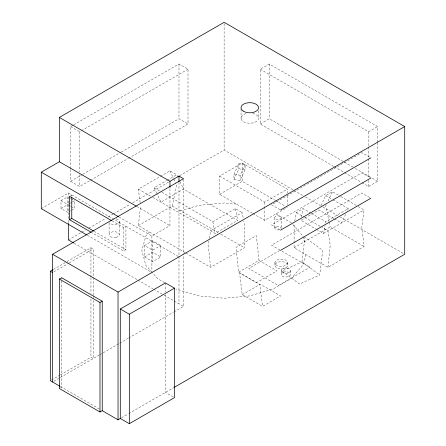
<?xml version="1.0" encoding="UTF-8"?>
<svg xmlns="http://www.w3.org/2000/svg" width="446" height="446" viewBox="0 0 446 446"><rect width="100%" height="100%" fill="white"/><g stroke="black" fill="none" stroke-linecap="round" stroke-linejoin="round"><path stroke-width="0.33" stroke-dasharray="2.23 1.67" d="M185.887 253.049L210.584 267.31L244.447 247.764L244.447 224.305L243.817 221.043M358.121 206.526L364.081 209.966L361.823 226.908L364.081 246.46L327.966 267.31L294.104 247.764L294.104 243.622M294.104 242.931L294.104 224.305M327.966 267.31L330.224 245.155L327.966 230.822L322.001 227.376M185.28 252.704L138.349 225.609L140.607 206.058M301.987 261.913L304.936 237.317L322.687 250.362L319.737 274.953L299.656 284.063L281.905 271.023L301.987 261.913L319.737 274.953M208.973 241.057L208.327 245.155L210.584 267.31M209.403 238.331L210.584 230.822L242.189 212.575L243.315 218.44M294.734 221.043L296.361 212.575L303.135 208.667L310.856 213.121M301.502 217.135L303.135 208.667M316.32 229.311L323.45 233.425L324.956 225.609M325.457 223L325.708 221.695L348.281 208.667L332.833 199.747M138.349 225.609L172.212 206.058L176.727 185.207L175.546 182.715M305.761 254.493L302.789 265.325L291.071 278.599L272.818 289.136L249.821 295.899L224.332 298.235L198.838 295.899L175.841 289.136M233.949 174.286L238.905 163.604L245.071 164.557L245.071 169.77L240.115 180.452L233.949 179.498L233.949 174.286L240.115 175.239L245.071 164.557M233.949 179.498L238.905 168.817L238.905 163.604M320.997 205.606L325.708 195.632L332.482 191.724L340.231 196.195M326.294 204.814L325.708 206.058L329.059 221.528M328.061 201.074L332.482 191.724M345.628 214.275L341.508 223L334.377 218.886M347.69 209.91L348.281 208.667M149.343 231.953L145.875 235.889L141.839 250.607L145.875 265.325L151.283 271.452M70.63 168.822L70.63 126.558L73.038 125.17M73.64 124.824L178.985 64.007L188.011 69.219L188.011 123.955L129.022 158.012M70.63 126.558L79.661 131.771L80.865 131.079M81.467 130.728L188.011 69.219M333.68 166.352L260.247 123.955L260.247 69.219L269.272 64.007L377.623 126.558L377.623 142.497M70.63 169.519L70.63 181.299L82.07 174.693M82.672 174.347L120.593 152.454M121.195 152.103L178.985 118.742L188.011 123.955M41.288 208.667L68.377 193.023L178.383 256.539M70.63 181.299L79.661 186.512L89.897 180.602M90.499 180.256L128.42 158.358M60.991 200.678L67.764 196.77L67.764 212.407L60.991 208.499L60.991 200.678L67.764 204.586M70.63 195.632L71.761 194.98L71.761 196.363M60.991 208.499L69.453 203.61M70.016 203.287L71.711 202.306M72.274 201.982L74.532 200.678L74.532 208.499L71.092 210.484M68.874 211.766L70.535 210.807M140.155 202.668L138.349 189.115L159.819 176.722M160.415 176.376L169.954 170.868L176.727 174.782L177.904 177.274M260.247 123.955L269.272 118.742L343.916 161.837M156.802 193.425L154.154 187.811L166.626 180.613M167.222 180.268L176.727 174.782M68.377 239.942L81.005 232.65M81.607 232.305L85.214 230.22M88.821 228.14L105.657 218.417M108.066 217.029L112.877 214.253M113.479 213.902L130.316 204.184M132.718 202.791L168.805 181.962M179.626 175.713L224.126 150.018L293.351 189.985M152.8 197.455L215.1 233.425L237.673 220.396L183.496 189.115L160.922 202.15L157.098 194.043M112.002 220.82L123.681 227.56L125.934 226.256L125.934 249.715L123.681 251.02L91.831 232.634M53.303 269.495L66.448 261.902M67.045 261.562L90.951 247.759L93.203 249.063L93.203 276.776M53.771 271.831L68.706 263.207M69.303 262.861L93.203 249.063M252.375 213.244L219.616 194.328L219.616 176.086L242.189 163.052L287.335 189.115L287.335 193.174M219.616 194.328L242.189 181.299L274.803 200.126M118.915 216.99L151.896 236.034L169.954 225.604L169.954 188.011M144.526 245.501L152.655 240.807L160.783 245.501L160.783 256.968L152.655 261.657L144.526 256.968L144.526 245.501L152.655 250.189L160.783 245.501M144.526 256.968L152.655 252.274L160.783 256.968M161.937 192.31L212.842 221.695L235.416 208.667L242.189 212.575M260.247 69.219L368.597 131.771L377.623 126.558M219.616 176.086L264.762 202.15L287.335 189.115M252.966 213.584L264.762 220.396L287.335 207.362M361.974 182.687L368.597 186.512L377.623 181.299L377.623 143.188M51.513 380.003L59.876 375.175M60.472 374.83L90.951 357.235L93.203 358.539L93.203 298.257M279.681 250.552L248.678 268.453L278.304 285.557L309.909 267.31L280.278 250.206M53.771 381.308L59.742 377.857M60.344 377.511L99.235 355.055M99.837 354.709L119.132 343.571M119.734 343.219L128.18 338.347M128.782 338.001L173.399 312.239M174.007 311.888L183.496 306.408L183.496 255.045M294.104 247.764L330.224 226.908L364.081 246.46M323.45 233.425L364.081 209.966M60.472 387.858L61.604 387.212L61.604 279.815M242.234 294.655L260.291 284.23L280.606 295.954L262.549 306.385L242.234 294.655L239.58 272.924L259.895 284.654L262.549 306.385M121.496 417.791L128.119 413.972M128.721 413.62L173.265 387.903M238.638 272.132L258.998 260.425L277.022 270.873L256.662 282.58L238.638 272.132L235.995 247.34L256.355 235.633L258.998 260.425M180.34 210.752L198.838 205.311L224.332 202.98L236.525 204.095M238.905 168.817L245.071 169.77M369.65 157.143L361.823 152.627L271.53 204.753L279.96 209.62M344.518 162.182L352.948 167.049M355.351 168.437L377.623 181.299M369.65 177.341L361.823 172.825L271.53 224.957L279.96 229.818M334.283 166.698L343.916 172.262M344.518 172.608L361.372 182.342M369.65 197.545L361.823 193.023L271.53 245.155L279.96 250.022M340.828 196.541L357.525 206.18M325.708 195.632L332.242 199.407M293.953 190.33L302.985 195.549M305.393 196.937L320.44 205.623M322.848 207.016L337.895 215.702M340.304 217.09L403.507 253.584M333.786 218.54L318.935 209.966L300.877 220.396L315.729 228.971M311.453 213.467L325.708 221.695M275.399 200.471L285.54 206.331M296.361 212.575L304.116 217.051M304.713 217.392L321.404 227.031M275.996 213.907L291.071 222.61L292.42 224.143M154.154 187.811L161.34 191.964M172.212 206.058L218.479 232.767M220.876 234.156L244.447 247.764M138.349 189.115L150.391 196.067M136.889 206.52L169.954 225.604M68.89 197.422L70.585 198.398M71.148 198.721L74.532 200.678M68.918 205.255L70.646 206.253M71.226 206.587L74.532 208.499M94.034 231.296L125.934 249.715M87.316 235.237L151.896 272.523M164.658 282.68L157.594 278.599L151.735 271.96M74.153 243.282L137.44 279.815M138.037 280.16L152.95 288.774M153.547 289.114L163.576 294.906M164.167 295.246L183.496 306.408M173.265 396.94L165.438 392.424L165.438 294.728M60.4 386.515L99.246 408.943M292.871 224.656L302.789 235.889L304.412 241.81M179.967 181.639L183.496 189.115M169.954 170.868L173.488 178.35M173.778 178.974L175.256 182.091M329.204 222.203L330.224 226.908M235.416 208.667L237.673 220.396M212.842 221.695L215.1 233.425M368.597 131.771L368.597 146.321M368.597 147.018L368.597 158.101M368.597 158.793L368.597 177.502M368.597 180.273L368.597 186.512M290.407 270.655L290.407 274.413M287.676 262.75A6.383 3.685 0 0 1 278.098 265.944A6.383 3.685 0 0 1 278.098 259.561A6.383 3.685 0 0 1 287.676 262.75L287.676 265.359M287.335 195.872L287.335 204.658M281.158 217.681A3.194 1.845 0 0 1 276.369 219.276A3.194 1.845 0 0 1 276.369 216.081A3.194 1.845 0 0 1 281.158 217.681L281.158 228.107M281.197 270.655L281.197 274.413M274.909 262.75L274.909 265.359M274.775 217.681L274.775 228.107M269.272 64.007L269.272 118.742M264.762 202.15L264.762 206.203M264.762 206.877L264.762 220.396M258.502 110.647L258.502 117.599M242.189 163.052L242.189 181.299M241.074 109.002L241.074 118.731M240.115 175.239L240.115 180.452M224.126 23.688L224.126 150.018M183.496 179.381L183.496 254.348M178.985 64.007L178.985 118.742M178.985 182.353L178.985 303.804M165.438 282.948L165.438 291.957M152.655 240.807L152.655 261.657M151.896 236.034L151.896 271.837M123.681 227.56L123.681 251.02M119.305 221.617L119.305 234.652M109.092 222.989L109.092 234.652M93.203 277.473L93.203 294.795M93.203 295.486L93.203 297.566M90.951 247.759L90.951 276.86M90.951 277.557L90.951 293.49M90.951 299.032L90.951 357.235M79.661 131.771L79.661 171.961M79.661 174.732L79.661 186.512M68.377 193.023L68.377 222.693M61.604 277.735L61.604 279.124M279.19 229.807A3.194 1.845 0 0 1 274.803 228.346A3.194 1.845 0 0 1 278.382 226.278A3.194 1.845 0 0 1 280.919 228.809M252.681 113.39A8.769 5.062 0 0 1 256.84 121.173A8.769 5.062 0 0 1 242.73 121.173A8.769 5.062 0 0 1 246.889 113.39M116.15 218.891A5.107 2.949 0 0 1 117.811 223.702A5.107 2.949 0 0 1 109.476 222.744M287.191 266.769L285.808 267.962A6.383 3.685 0 0 1 275.394 266.769A6.383 3.685 0 0 1 281.292 261.674A6.383 3.685 0 0 1 287.191 266.769M116.15 237.372L114.198 237.601A5.107 2.949 0 0 1 109.476 233.52A5.107 2.949 0 0 1 117.811 232.567A5.107 2.949 0 0 1 116.15 237.372M282.151 276.029A4.605 2.659 0 0 0 290.056 275.433A4.605 2.659 0 0 0 285.2 271.776A4.605 2.659 0 0 0 282.151 276.029M282.151 272.272A4.605 2.659 0 0 0 290.056 271.67A4.605 2.659 0 0 0 285.2 268.018A4.605 2.659 0 0 0 282.151 272.272"/><path stroke-width="0.67" d="M136.292 206.169L59.346 161.747L59.346 117.437L224.126 22.3L404.712 126.558L404.712 254.281L173.868 387.557M86.714 234.891L41.288 208.667L41.288 172.173L59.346 161.747M111.422 220.486L69.504 196.285L69.504 219.744L71.761 218.44L93.431 230.95M59.346 117.437L169.954 181.293L178.985 176.081L183.496 178.69L52.572 254.276L52.572 381.999M59.797 386.169L50.314 380.694L50.314 271.218L52.706 269.841M102.234 410.666L99.976 411.97L59.346 388.511L59.346 279.04L61.604 277.735L102.234 301.195L102.234 410.666L118.034 419.792L120.292 418.487L129.323 423.7L174.47 397.637L174.47 288.161L165.438 282.948L120.292 309.011L120.292 418.487M59.346 279.04L99.976 302.5L102.234 301.195M52.572 254.276L118.034 292.069L404.712 126.558M280.562 209.966L370.855 157.839M120.292 309.011L129.323 314.224L174.47 288.161M280.562 230.169L370.855 178.038M280.562 250.368L370.855 198.236M41.288 172.173L118.318 216.645M69.504 219.744L91.229 232.288M73.579 242.947L68.377 239.942L68.377 223.385M50.314 271.218L52.572 272.523M178.985 176.081L178.985 181.656M169.954 181.293L169.954 187.337M129.323 314.224L129.323 423.7M118.034 292.069L118.034 419.792M99.976 302.5L99.976 411.97M71.761 197.048L71.761 218.44M243.137 111.043A8.769 5.062 0 0 0 258.061 109.415A8.769 5.062 0 0 0 248.154 102.764A8.769 5.062 0 0 0 243.137 111.043"/></g></svg>
